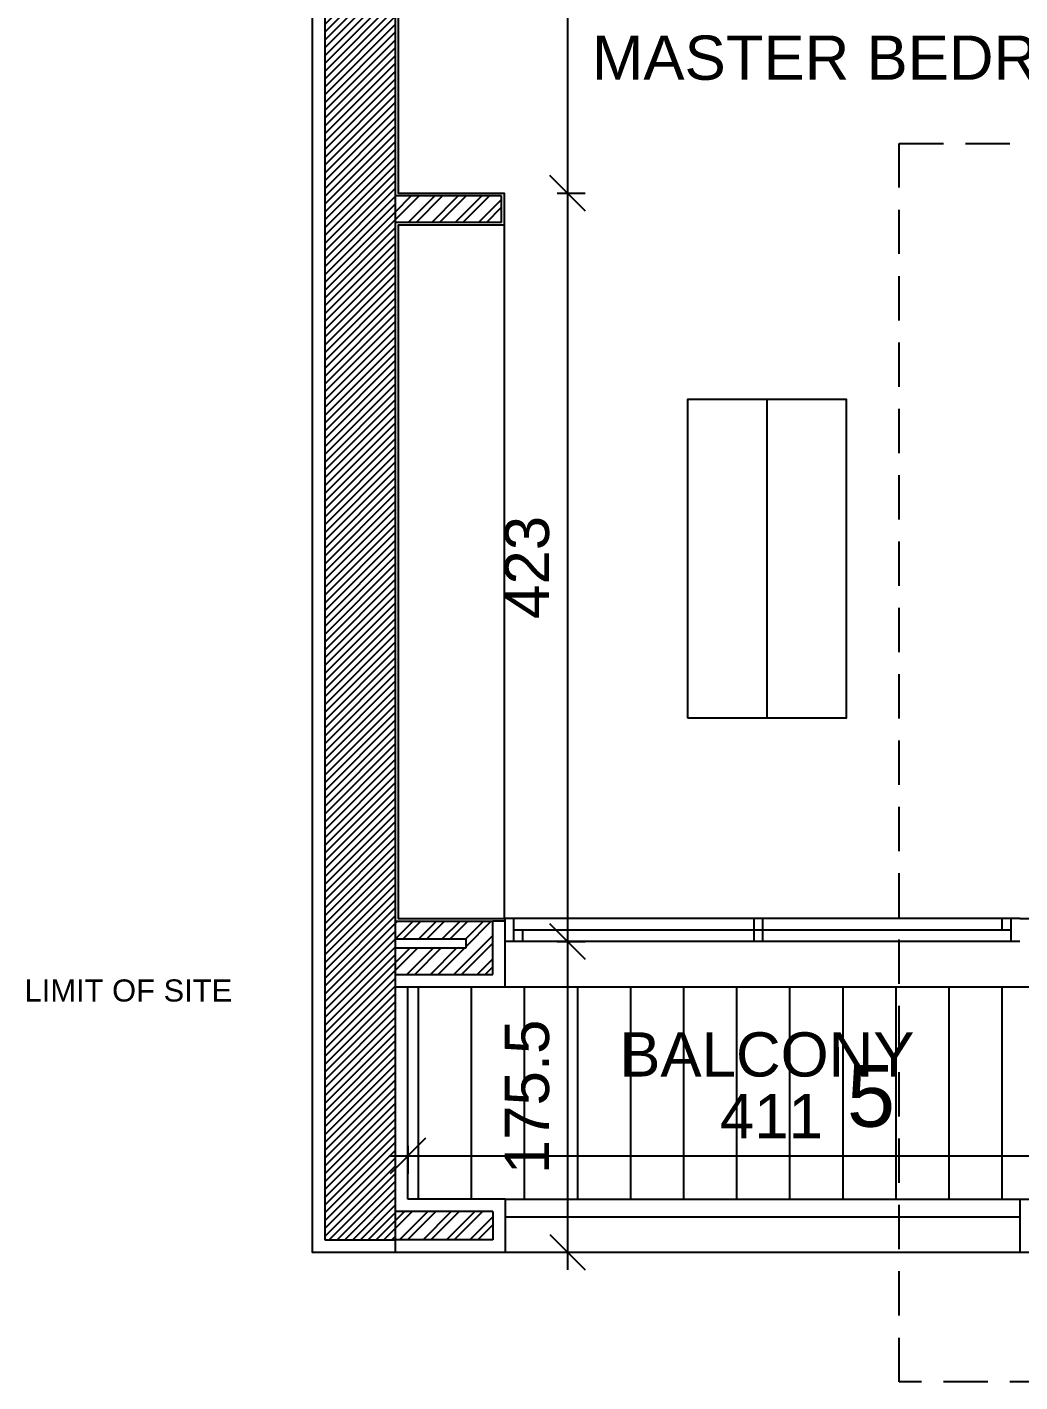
# Model space of a CAD drawing. Extents: x -1.7 to 43, y -165.8 to -101.1.
# Drawn here: x -1.6 to 4.01, y -121.15 to -113.5 of the extents above; entities that cross this region are included whole.
import ezdxf
from ezdxf.enums import TextEntityAlignment as Align

# ---------------------------------------------------------------- set-up
doc = ezdxf.new("R2010")
doc.units = 0
doc.header["$MEASUREMENT"] = 0
doc.header["$PDMODE"] = 35
doc.header["$PDSIZE"] = 0.3
doc.linetypes.add('HIDDEN', pattern=[0.375, 0.25, -0.125])
doc.layers.get('0').update_dxf_attribs({"linetype": 'CONTINUOUS'})
doc.layers.get('DEFPOINTS').update_dxf_attribs({"linetype": 'CONTINUOUS'})
for name, color, linetype in [('A-ALU', 9, 'CONTINUOUS'), ('A-AREAS', 6, 'CONTINUOUS'), ('A-AREAS-TXT', 6, 'CONTINUOUS'), ('A-AXIS-50', 10, 'CONTINUOUS'), ('A-BALUST', 1, 'CONTINUOUS'), ('A-closet', 252, 'CONTINUOUS'), ('a-dim', 3, 'CONTINUOUS'), ('A-HATCH-CONC', 8, 'CONTINUOUS'), ('A-HATCH-WALL', 8, 'CONTINUOUS'), ('A-NOMENCLATURE', 3, 'CONTINUOUS'), ('A-PLASTER', 8, 'CONTINUOUS'), ('A-PROJECTION', 9, 'CONTINUOUS'), ('a-revetement', 1, 'CONTINUOUS'), ('A-TILES', 137, 'CONTINUOUS'), ('A-WALL', 4, 'CONTINUOUS'), ('areaexe', 2, 'CONTINUOUS'), ('AXIS_50$0$A-ANNO-TX-50', 3, 'CONTINUOUS'), ('S-2ND-3RD-4-5-6TH$0$A-STR 2-3-4-5-6', 2, 'CONTINUOUS')]:
    doc.layers.add(name, color=color, linetype=linetype)
doc.styles.add('A100-STEXT', font='ARIAL.TTF', dxfattribs={"height": 0.25})
doc.styles.add('AXIS_50$0$A50-STEXT', font='ARIAL.TTF', dxfattribs={"height": 0.125})
doc.dimstyles.new('A100-DIM', dxfattribs={"dimtxt": 0.25, "dimasz": 0.2, "dimexe": 0.1, "dimexo": 0.3, "dimgap": 0.1, "dimtad": 1, "dimlfac": 100, "dimrnd": 0.5, "dimdsep": 46, "dimtxsty": 'A100-STEXT', "dimblk1": 'OBLIQUE', "dimblk2": 'OBLIQUE', "dimsah": 1, "dimcen": -0.05, "dimdle": 0.1, "dimclrd": 15, "dimclre": 15, "dimclrt": 256, "dimadec": 0, "dimazin": 0, "dimtfac": 0.28, "dimtix": 1, "dimtmove": 2, "dimatfit": 3, "dimldrblk": 'OBLIQUE', "dimfxl": 0, "dimtolj": 1, "dimarcsym": 0})
pattern_1 = [(45, (5e-11, -162.35014), (-0.06629126, 0.06629126), []), (45, (0.04419, -162.35014), (-0.06629126, 0.06629126), [])]

# ---------------------------------------------------------------- blocks, each defined once
blk = doc.blocks.new('_OBLIQUE')
at = {"color": 0, "linetype": 'ByBlock'}
blk.add_line((-0.5, -0.5), (0.5, 0.5), dxfattribs=at)
blk = doc.blocks.new('*D64')
at = {"layer": 'a-dim', "color": 15, "lineweight": -2}
for p, q in [((1.4511, -109.4651), (1.4511, -114.5351)), ((1.3484, -109.5651), (1.5511, -109.5651)), ((1.3934, -114.4351), (1.5511, -114.4351))]:
    blk.add_line(p, q, dxfattribs=at)
at = {"layer": 'DEFPOINTS', "color": 0}
for p in [(1.0484, -109.5651), (1.0934, -114.4351), (1.4511, -114.4351)]:
    blk.add_point(p, dxfattribs=at)
at = {"layer": 'a-dim', "color": 15, "lineweight": -2, "xscale": 0.2, "yscale": 0.2, "zscale": 0.2}
for p, rotation in [((1.4511, -109.5651), 90), ((1.4511, -114.4351), 270)]:
    blk.add_blockref('_OBLIQUE', p, dxfattribs=dict(at, rotation=rotation))
at = {"layer": 'a-dim', "insert": (1.2234, -112.0001), "char_height": 0.25, "attachment_point": 5, "rotation": 90, "style": 'A100-STEXT'}
blk.add_mtext('\\A1;487', dxfattribs=at)
blk = doc.blocks.new('*D65')
at = {"layer": 'a-dim', "color": 15, "lineweight": -2}
for p, q in [((1.4511, -114.3351), (1.4511, -118.7651)), ((1.3934, -114.4351), (1.5511, -114.4351)), ((1.3934, -118.6651), (1.5511, -118.6651))]:
    blk.add_line(p, q, dxfattribs=at)
at = {"layer": 'DEFPOINTS', "color": 0}
for p in [(1.0934, -114.4351), (1.0934, -118.6651), (1.4511, -118.6651)]:
    blk.add_point(p, dxfattribs=at)
at = {"layer": 'a-dim', "color": 15, "lineweight": -2, "xscale": 0.2, "yscale": 0.2, "zscale": 0.2}
for p, rotation in [((1.4511, -114.4351), 90), ((1.4511, -118.6651), 270)]:
    blk.add_blockref('_OBLIQUE', p, dxfattribs=dict(at, rotation=rotation))
at = {"layer": 'a-dim', "insert": (1.2233, -116.5501), "char_height": 0.25, "attachment_point": 5, "rotation": 90, "style": 'A100-STEXT'}
blk.add_mtext('\\A1;423', dxfattribs=at)
blk = doc.blocks.new('*D66')
at = {"layer": 'a-dim', "color": 15, "lineweight": -2}
for p, q in [((1.4511, -118.5651), (1.4511, -120.5201)), ((1.3934, -118.6651), (1.5511, -118.6651)), ((1.3984, -120.4201), (1.5511, -120.4201))]:
    blk.add_line(p, q, dxfattribs=at)
at = {"layer": 'DEFPOINTS', "color": 0}
for p in [(1.0934, -118.6651), (1.0984, -120.4201), (1.4511, -120.4201)]:
    blk.add_point(p, dxfattribs=at)
at = {"layer": 'a-dim', "color": 15, "lineweight": -2, "xscale": 0.2, "yscale": 0.2, "zscale": 0.2}
for p, rotation in [((1.4511, -118.6651), 90), ((1.4511, -120.4201), 270)]:
    blk.add_blockref('_OBLIQUE', p, dxfattribs=dict(at, rotation=rotation))
at = {"layer": 'a-dim', "insert": (1.2234, -119.5426), "char_height": 0.25, "attachment_point": 5, "rotation": 90, "style": 'A100-STEXT'}
blk.add_mtext('\\A1;175.5', dxfattribs=at)
blk = doc.blocks.new('*D81')
at = {"layer": 'a-dim', "color": 15, "lineweight": -2}
for p, q in [((0.5484, -119.8201), (0.5484, -119.9768)), ((4.6584, -119.8201), (4.6584, -119.9768)), ((4.7584, -119.8768), (0.4484, -119.8768))]:
    blk.add_line(p, q, dxfattribs=at)
at = {"layer": 'DEFPOINTS', "color": 0}
for p in [(0.5484, -119.5201), (4.6584, -119.5201), (0.5484, -119.8768)]:
    blk.add_point(p, dxfattribs=at)
at = {"layer": 'a-dim', "color": 15, "lineweight": -2, "xscale": 0.2, "yscale": 0.2, "zscale": 0.2, "rotation": 180.0000000000002}
blk.add_blockref('_OBLIQUE', (0.5484, -119.8768), dxfattribs=at)
at = {"layer": 'a-dim', "color": 15, "lineweight": -2, "xscale": 0.2, "yscale": 0.2, "zscale": 0.2}
blk.add_blockref('_OBLIQUE', (4.6584, -119.8768), dxfattribs=at)
at = {"layer": 'a-dim', "insert": (2.6034, -119.6513), "char_height": 0.25, "attachment_point": 5, "style": 'A100-STEXT'}
blk.add_mtext('\\A1;411', dxfattribs=at)

msp = doc.modelspace()

# ---------------------------------------------------------------- hatches: boundary and pattern name
at = {"layer": 'A-HATCH-CONC'}
h = msp.add_hatch(dxfattribs=at)
h.set_pattern_fill('ANSI31', color=256, scale=0.25, style=0)
h.set_pattern_definition([(45, (5e-11, -162.350143), (-0.022097087, 0.022097087), [])])
h.paths.add_polyline_path([(0.47837, -105.11243), (0.07837, -105.12136), (0.07837, -120.35014), (0.47837, -120.35014)])
at = {"layer": 'A-HATCH-WALL'}
h = msp.add_hatch(dxfattribs=at)
h.set_pattern_fill('ANSI32', color=256, scale=0.25, style=0)
h.set_pattern_definition(pattern_1)
h.paths.add_polyline_path([(1.07837, -114.45014), (0.47837, -114.45014), (0.47837, -114.60014), (1.07837, -114.60014)])
h = msp.add_hatch(dxfattribs=at)
h.set_pattern_fill('ANSI32', color=256, scale=0.25, style=0)
h.set_pattern_definition(pattern_1)
h.paths.add_polyline_path([(1.02837, -118.55014), (0.47837, -118.55014), (0.47837, -118.65014), (0.87837, -118.65014), (0.87837, -118.70014), (0.47837, -118.70014), (0.47837, -118.85014), (1.02837, -118.85014)])
h = msp.add_hatch(dxfattribs=at)
h.set_pattern_fill('ANSI32', color=256, scale=0.25, style=0)
h.set_pattern_definition(pattern_1)
h.paths.add_polyline_path([(1.02837, -120.19014), (0.47837, -120.19014), (0.47837, -120.35014), (1.02837, -120.35014)])
at = {"layer": 'A-TILES'}
h = msp.add_hatch(dxfattribs=at)
h.set_pattern_fill('_USER', color=256, scale=0.3, angle=90, style=0, pattern_type=0)
h.set_pattern_definition([(90, (30.60837, -154.25014), (-0.3, 2e-17), [])])
h.paths.add_polyline_path([(1.09837, -118.92014), (0.54837, -118.92014), (0.54837, -120.12014), (1.09837, -120.12014), (4.00837, -120.12014), (4.65837, -120.12014), (4.65837, -119.52014), (4.65837, -118.92014), (4.00837, -118.92014)])

# ---------------------------------------------------------------- linework, layer by layer
at = {"layer": 'A-ALU'}
for p, q in [((4.00837, -118.53514), (1.09837, -118.53514)), ((1.09837, -118.66514), (1.09837, -118.53514)), ((1.14837, -118.66514), (1.14837, -118.53514)), ((2.50337, -118.53514), (2.50337, -118.66514)), ((2.55337, -118.53514), (2.55337, -118.66514)), ((3.90837, -118.60014), (3.90837, -118.53514)), ((3.95837, -118.66514), (3.95837, -118.53514)), ((3.95837, -118.60014), (1.14837, -118.60014)), ((1.19837, -118.66514), (1.19837, -118.60014)), ((4.00837, -118.66514), (1.09837, -118.66514))]:
    msp.add_line(p, q, dxfattribs=at)
at = {"layer": 'A-AREAS'}
msp.add_lwpolyline([(4.65837, -105.35014), (4.65837, -109.18014), (0.44837, -109.18014), (0.44837, -106.02014), (1.04837, -106.02014), (1.04837, -105.02246), (0.00837, -105.05341), (0.00837, -120.42014), (0.47837, -120.42014), (0.47837, -118.92014), (4.65837, -118.92014), (4.65837, -120.42014), (12.29837, -120.42014), (12.29837, -119.32014), (13.63258, -119.32014), (14.39249, -118.39136), (14.57768, -118.54029), (14.74689, -118.32989), (17.36523, -120.43556)], dxfattribs=at)
at = {"layer": 'A-AXIS-50', "linetype": 'HIDDEN'}
msp.add_lwpolyline([(3.32643, -114.15359), (8.32643, -114.15359), (8.32643, -121.15359), (3.32643, -121.15359)], close=True, dxfattribs=at)
at = {"layer": 'A-BALUST'}
for p, q in [((1.09837, -120.12014), (4.00837, -120.12014)), ((1.09837, -120.22014), (4.00837, -120.22014))]:
    msp.add_line(p, q, dxfattribs=at)
at = {"layer": 'A-closet'}
for p, q in [((1.09337, -114.61514), (1.09337, -118.53514)), ((2.57837, -115.60014), (2.57837, -117.40014))]:
    msp.add_line(p, q, dxfattribs=at)
msp.add_lwpolyline([(2.12837, -117.40014), (3.02837, -117.40014), (3.02837, -115.60014), (2.12837, -115.60014)], close=True, dxfattribs=at)
at = {"layer": 'A-PLASTER'}
for points in [[(1.04837, -109.56514), (0.49337, -109.56514), (0.49337, -114.43514), (1.09337, -114.43514), (1.09337, -114.61514), (0.49337, -114.61514), (0.49337, -118.53514), (1.09837, -118.53514)], [(4.00837, -118.53514), (4.86337, -118.53514), (4.86337, -118.50014)]]:
    msp.add_lwpolyline(points, dxfattribs=at)
at = {"layer": 'A-PROJECTION'}
msp.add_line((1.09837, -120.42014), (4.00837, -120.42014), dxfattribs=at)
at = {"layer": 'a-revetement'}
for p, q in [((0.00837, -105.05341), (0.00837, -120.42014)), ((1.09837, -118.55014), (1.02837, -118.55014)), ((1.09837, -118.92014), (1.09837, -118.55014)), ((0.54837, -120.12014), (0.54837, -118.92014)), ((0.54837, -118.92014), (1.09837, -118.92014)), ((1.09837, -120.12014), (0.54837, -120.12014)), ((1.09837, -120.12014), (1.09837, -120.42014)), ((4.00837, -120.12014), (4.00837, -120.42014)), ((4.00837, -120.12014), (4.65837, -120.12014)), ((0.00837, -120.42014), (1.09837, -120.42014)), ((4.00837, -120.42014), (5.09837, -120.42014))]:
    msp.add_line(p, q, dxfattribs=at)
at = {"layer": 'A-WALL'}
for p, q in [((1.07837, -114.45014), (0.47837, -114.45014)), ((1.07837, -114.60014), (1.07837, -114.45014)), ((1.07837, -114.60014), (0.47837, -114.60014)), ((0.47837, -118.55014), (1.02837, -118.55014)), ((1.02837, -118.85014), (1.02837, -118.55014)), ((0.47837, -118.65014), (0.87837, -118.65014)), ((0.87837, -118.70014), (0.87837, -118.65014)), ((0.47837, -118.70014), (0.87837, -118.70014)), ((0.47837, -118.85014), (1.02837, -118.85014)), ((1.02837, -120.19014), (0.47837, -120.19014)), ((1.02837, -120.19014), (1.02837, -120.35014)), ((1.02837, -120.35014), (0.47837, -120.35014))]:
    msp.add_line(p, q, dxfattribs=at)
at = {"layer": 'areaexe'}
for p, q in [((0.00837, -105.05341), (0.00837, -120.42014)), ((0.00837, -120.42014), (12.29837, -120.42014))]:
    msp.add_line(p, q, dxfattribs=at)
at = {"layer": 'S-2ND-3RD-4-5-6TH$0$A-STR 2-3-4-5-6'}
msp.add_lwpolyline([(0.07837, -120.35014), (0.47837, -120.35014), (0.47837, -105.11243), (0.07837, -105.12136)], close=True, dxfattribs=at)

# ---------------------------------------------------------------- texts
at = {"layer": 'A-AREAS-TXT', "style": 'A100-STEXT'}
msp.add_text('5', height=0.35, dxfattribs=at).set_placement((3.16658, -119.7115), align=Align.CENTER)
at = {"layer": 'A-NOMENCLATURE', "style": 'A100-STEXT'}
for s, p in [('MASTER BEDROOM 1', (3.41283, -113.66867)), ('BALCONY', (2.57778, -119.30262))]:
    msp.add_text(s, height=0.25, dxfattribs=at).set_placement(p, align=Align.MIDDLE)
at = {"layer": 'AXIS_50$0$A-ANNO-TX-50', "style": 'AXIS_50$0$A50-STEXT'}
msp.add_text('LIMIT OF SITE', height=0.125, rotation=360, dxfattribs=at).set_placement((-1.61828, -119.00376))

# ---------------------------------------------------------------- dimensions: what is measured, and where the dimension line sits
at = {"layer": 'a-dim'}
for base, p1, p2, picture, middle in [((1.45107, -114.43514), (1.04837, -109.56514), (1.09337, -114.43514), '*D64', (1.22342, -112.00014)), ((1.45107, -118.66514), (1.09337, -114.43514), (1.09337, -118.66514), '*D65', (1.22334, -116.55014)), ((1.45107, -120.42014), (1.09337, -118.66514), (1.09837, -120.42014), '*D66', (1.22342, -119.54264))]:
    dim = msp.add_linear_dim(base=base, p1=p1, p2=p2, angle=90, dimstyle='A100-DIM', dxfattribs=at)
    dim.commit()
    dim.dimension.update_dxf_attribs({"geometry": picture, "text_midpoint": middle})
dim = msp.add_aligned_dim(p1=(4.65837, -119.52014), p2=(0.54837, -119.52014), distance=0.35668, dimstyle='A100-DIM', dxfattribs=at)
dim.commit()
dim.dimension.update_dxf_attribs({"geometry": '*D81', "text_midpoint": (2.60337, -119.65131)})

doc.saveas('drawing.dxf')
